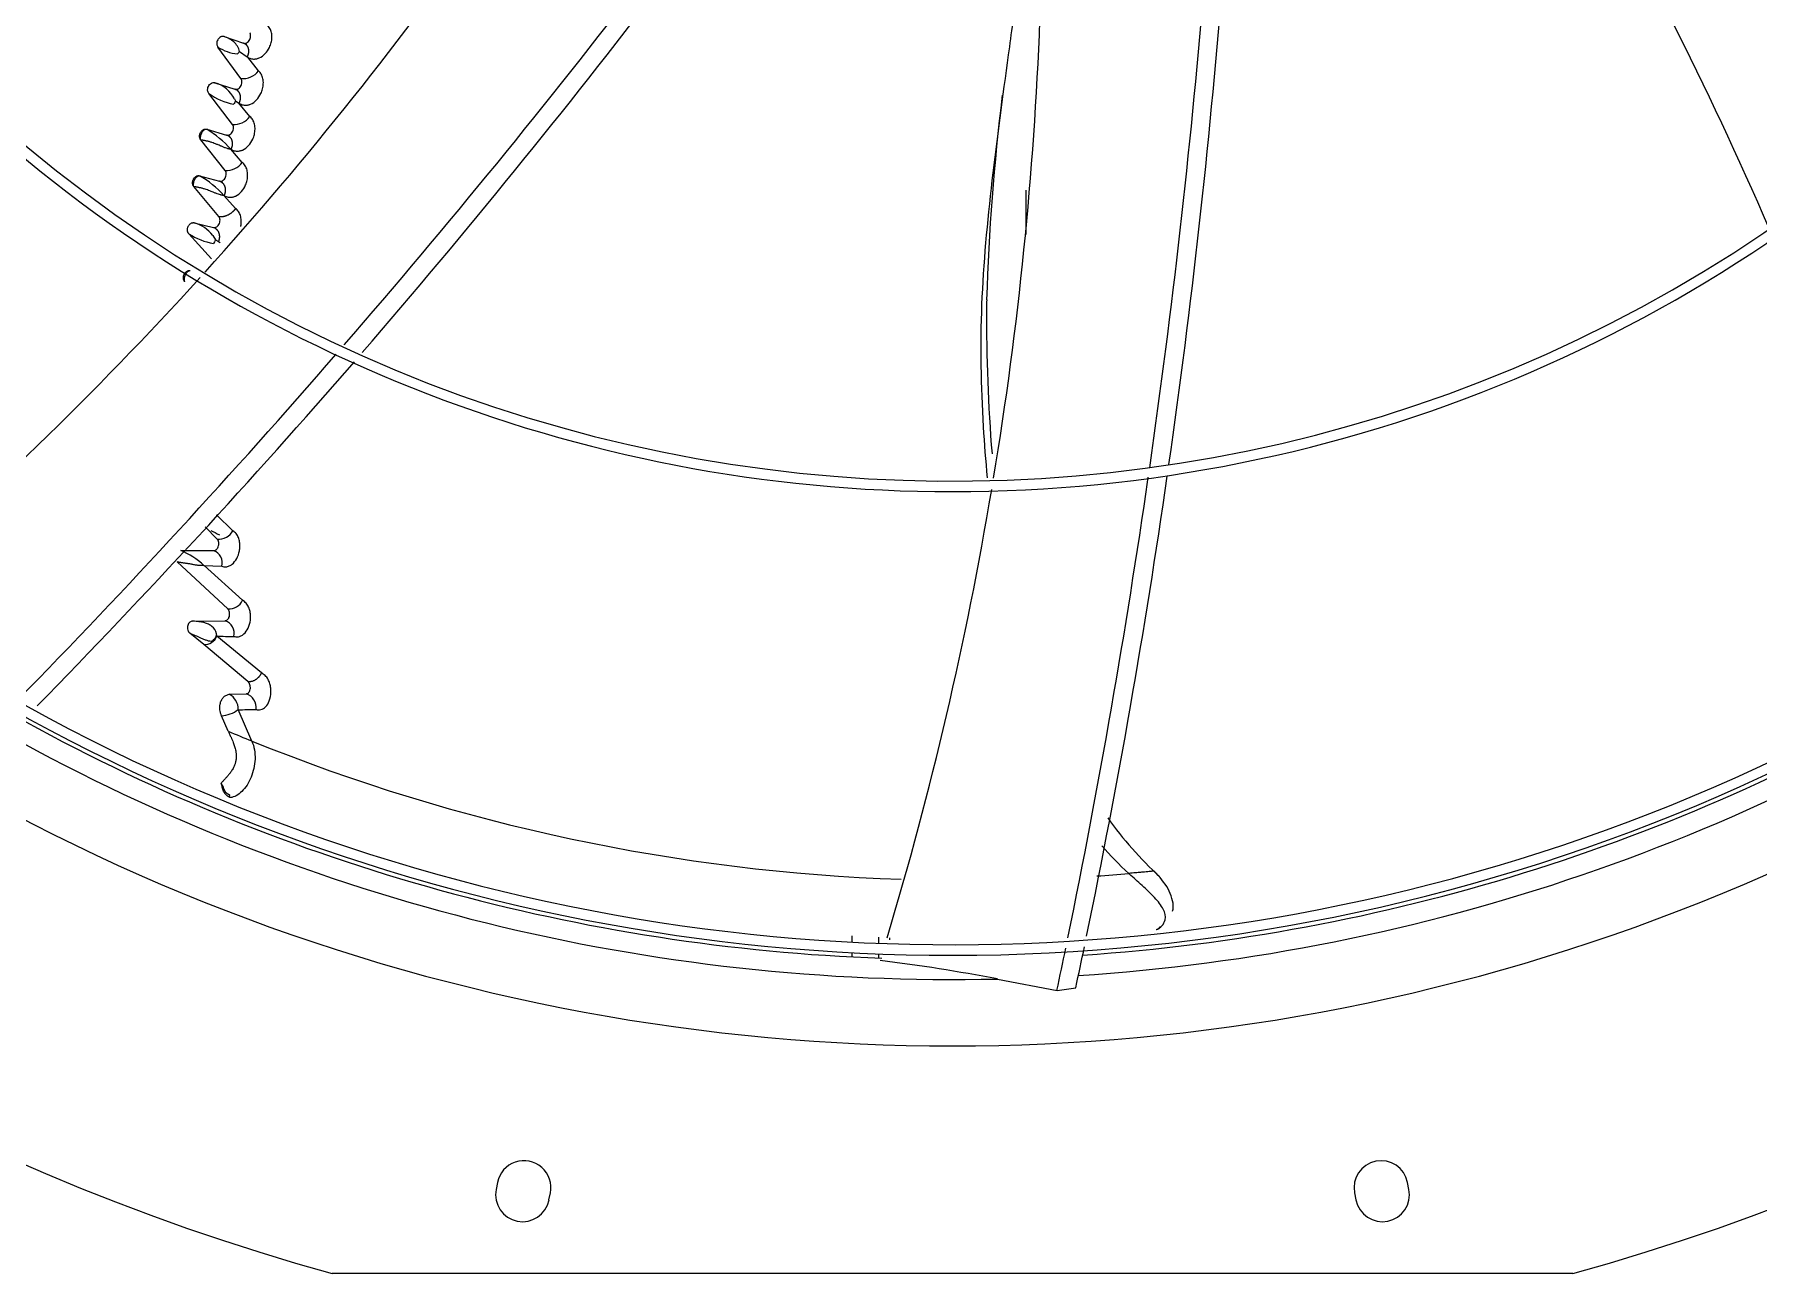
# Model space of a CAD drawing. Header units: millimetres. Extents: x 113490 to 142599, y -20467 to 115.
# Drawn here: x 123932.5 to 124341.5, y -10820.5 to -10526.5 of the extents above; entities that cross this region are included whole.
import ezdxf

# ---------------------------------------------------------------- set-up
doc = ezdxf.new("R2010")
doc.units = ezdxf.units.MM
doc.layers.add('DV3_0', color=7, linetype='Continuous')

msp = doc.modelspace()

# ---------------------------------------------------------------- linework, layer by layer
at = {"layer": 'DV3_0', "color": 7, "linetype": 'Continuous', "lineweight": 15}
for p, q in [((123977.48, -10527.03), (123982.01, -10528.59)), ((123981.43, -10537), (123975.95, -10529.5)), ((123981.09, -10530.57), (123982.93, -10531.84)), ((123985.61, -10535.15), (123983.03, -10531.92)), ((123975.27, -10537.99), (123979.98, -10539.5)), ((123979.43, -10547.86), (123973.79, -10540.5)), ((123979.8, -10542.89), (123979.7, -10543.06)), ((123979.95, -10542.63), (123979.8, -10542.89)), ((123979.89, -10541.83), (123980.12, -10542.27)), ((123980.12, -10542.27), (123979.95, -10542.63)), ((123980.12, -10542.27), (123980.93, -10542.82)), ((123983.56, -10545.97), (123980.93, -10542.82)), ((123980.93, -10542.82), (123980.98, -10542.84)), ((123977.68, -10558.78), (123971.9, -10551.54)), ((123973.31, -10549), (123978.04, -10550.4)), ((123981.75, -10556.86), (123979.06, -10553.76)), ((123979.06, -10553.76), (123979.11, -10553.77)), ((123971.61, -10560.05), (123976.35, -10561.34)), ((123976.19, -10569.75), (123970.25, -10562.62)), ((123980.18, -10567.82), (123977.4, -10564.71)), ((123977.4, -10564.71), (123977.48, -10564.74)), ((123970.37, -10571.2), (123974.9, -10572.34)), ((123974.46, -10579.78), (123969.07, -10573.81)), ((123974.74, -10574.22), (123975.43, -10575.26)), ((123975.19, -10575.7), (123974.92, -10576.11)), ((123975.43, -10575.26), (123975.19, -10575.7)), ((123975.43, -10575.26), (123976.13, -10575.67)), ((123979.52, -10644.25), (123975.65, -10640.49)), ((123975.8, -10646.25), (123972.94, -10643.35)), ((123967.15, -10648.92), (123974.98, -10648.99)), ((123978.3, -10662.81), (123966.31, -10651.68)), ((123972.66, -10652.51), (123976.91, -10652.7)), ((123981.8, -10660.77), (123972.67, -10652.51)), ((123969.92, -10665.7), (123977.66, -10665.62)), ((123972.6, -10671.25), (123969.29, -10668.54)), ((123975.73, -10669.27), (123975.69, -10669.05)), ((123986.27, -10677.98), (123975.73, -10669.27)), ((123983.08, -10680.06), (123972.6, -10671.25)), ((123978.63, -10683.06), (123982.69, -10682.96)), ((123984, -10694.15), (123980.77, -10686.71)), ((123978.43, -10691.82), (123976.82, -10688.14)), ((123976.74, -10704.19), (123976.75, -10704.17)), ((124126.43, -10741.87), (124126.43, -10740.36)), ((124126.43, -10745.37), (124126.43, -10744.37)), ((124160.89, -10750.62), (124175.03, -10753.31)), ((124175.03, -10753.31), (124179.49, -10752.68)), ((124042.29, -10798.88), (124041.96, -10800.55)), ((124054.51, -10803.04), (124054.84, -10801.38)), ((124245.63, -10801.38), (124245.96, -10803.04)), ((124258.52, -10800.55), (124258.19, -10798.88)), ((124297.41, -10820.49), (124003.06, -10820.49))]:
    msp.add_line(p, q, dxfattribs=at)
at = {"layer": 'DV3_0', "color": 7, "linetype": 'Continuous', "lineweight": 20}
for p, q in [((124167.74, -10573.97), (124167.74, -10563.44)), ((124132.74, -10742.15), (124132.74, -10740.7)), ((124135.36, -10741.36), (124135.36, -10740.84)), ((124132.74, -10745.66), (124132.74, -10744.65))]:
    msp.add_line(p, q, dxfattribs=at)
at = {"layer": 'DV3_0', "color": 7, "linetype": 'Continuous', "lineweight": 15}
for centre, radius, start, end in [((124150.24, -10288.99), 551.5, 195.4775, 254.5225), ((124150.24, -10288.99), 551.5, 285.4775, 344.5225), ((122625.86, -11348.24), 1921.39, 24.56568, 27.16861), ((123543.06, -10918.01), 872.25, 23.32871, 30.53654), ((123325.84, -9998), 872.24, 317.88958, 325.02361), ((122553.45, -9342.41), 1921.39, 319.10975, 322.45989), ((122617.55, -9398.09), 1840.9, 319.15831, 322.66086), ((122379.2, -10368.15), 1840.9, 351.86875, 355.41631), ((122295.17, -10355.96), 1921.39, 351.8208, 355.20802), ((123299.37, -10489.89), 872.25, 350.63739, 357.81353), ((124150.24, -10288.99), 343.5, 225.9212, 315.6512), ((123981.65, -10520.76), 10.44, 236.8811, 264.046), ((123976.8, -10527.21), 5.45, 313.7925, 317.47), ((123976.15, -10526.64), 6.31, 317.6452, 321.5525), ((123982.04, -10529.27), 0.78, 12.7225, 57.3488), ((123985.38, -10529.14), 3.64, 227.7428, 229.7409), ((123981.81, -10532.2), 4.81, 265.5115, 322.2315), ((124150.24, -10288.99), 346, 270, 315.3179), ((124150.24, -10288.99), 346, 226.461, 270), ((123973.15, -10545.26), 7.57, 26.9834, 73.7291), ((123979.95, -10540.24), 0.866, 16.0058, 57.6668), ((123982.7, -10528.02), 15.34, 234.4922, 258.7126), ((124686.82, -10605.52), 528.72, 172.9859, 178.2608), ((123979.77, -10543.15), 4.73, 265.8403, 323.2857), ((123960.37, -10570.51), 25.09, 41.8667, 58.9698), ((123977.96, -10551.18), 0.921, 18.0658, 57.5274), ((123958.61, -10582.13), 25.63, 42.8328, 59.5066), ((123978.02, -10554.21), 4.58, 265.7991, 324.5702), ((123976.23, -10562.15), 0.965, 19.7105, 57.2219), ((123968.03, -10579.26), 8.39, 36.859, 73.8365), ((123977.64, -10560.64), 15.71, 236.9569, 260.0262), ((123979.74, -10570.98), 5.92, 232.3975, 237.1972), ((123325.84, -9998), 872.24, 310.48949, 317.77416), ((124549.21, -10593.96), 390.91, 179.6523, 184.707), ((122553.45, -9342.41), 1921.39, 315.69478, 319.02272), ((122617.55, -9398.09), 1840.9, 315.6132, 319.0689), ((124150.24, -10288.99), 453.5, 225.9915, 315.56), ((124150.24, -10288.99), 456, 270, 315.5611), ((124150.24, -10288.99), 456, 226.2335, 270), ((122295.17, -10355.96), 1921.39, 348.44556, 351.75301), ((122379.2, -10368.15), 1840.9, 348.33271, 351.78205), ((124150.24, -10288.99), 477.5, 226.9802, 313.0198), ((123299.37, -10489.89), 872.25, 343.27776, 350.45664), ((124156.66, -10272.41), 414.13, 243.8682, 244.1867), ((123976.16, -10642.46), 3.81, 264.7001, 331.9048), ((123959.22, -10667.13), 19.86, 47.4041, 66.4859), ((123973.97, -10651.87), 3.05, 344.1564, 70.634), ((123978.59, -10659.27), 3.55, 265.4096, 335.1519), ((123976.62, -10668.65), 3.21, 347.6517, 71.1439), ((123972.77, -10668.05), 3.2, 266.8406, 337.4758), ((123974.28, -10668.51), 1.92, 273.3073, 284.0677), ((123972.31, -10667.63), 3.66, 311.5503, 337.1639), ((123972.83, -10669.23), 2.86, 3.4886, 9.9712), ((123980.17, -10509.93), 159.41, 268.4037, 269.8503), ((123976.91, -10686.52), 3.86, 357.1818, 63.5888), ((123981.62, -10686.21), 3.43, 352.2982, 71.7881), ((124150.24, -10288.99), 457, 273.8842, 300.6079), ((123976.56, -10681.25), 6.9, 272.155, 307.597), ((123976.48, -10681.02), 7.13, 272.7525, 306.9995), ((123981.04, -10514.05), 172.67, 269.9107, 271.3205), ((124150.24, -10288.99), 457, 241.2404, 267.8944), ((124124.86, -10349.07), 372.72, 246.8673, 247.7953), ((124257.99, -10662.14), 86.91, 215.3254, 227.5701), ((124238.72, -10675.22), 68.66, 227.1697, 227.3633), ((124198.71, -10739.12), 0.228, 113.42, 121.4287), ((124197.19, -10735.54), 3.66, 293.0102, 343.8905), ((124198.57, -10737.9), 1.01, 272.8523, 351.7231), ((122295.17, -10355.96), 1921.39, 348.06491, 348.36936), ((122379.2, -10368.15), 1840.9, 347.94302, 348.25074), ((124083.52, -11150.64), 407.44, 79.0531, 83.0099), ((124048.57, -10800.13), 6.4, 348.75, 168.75), ((124251.91, -10800.13), 6.4, 11.25, 191.25), ((124048.24, -10801.79), 6.4, 168.75, 348.75), ((124252.24, -10801.79), 6.4, 191.25, 11.25)]:
    msp.add_arc(centre, radius, start, end, dxfattribs=at)
at = {"layer": 'DV3_0', "color": 7, "linetype": 'Continuous', "lineweight": 20}
for centre, radius, start, end in [((124478.44, -10596.05), 320.16, 178.8238, 179.2018), ((124150.24, -10288.99), 461.75, 273.7025, 304.0494), ((124150.24, -10288.99), 461.75, 240.9755, 271.3224), ((124153.53, -10276.24), 450.99, 247.92, 268.0313), ((124153.53, -10276.24), 450.99, 273.9356, 274.8998)]:
    msp.add_arc(centre, radius, start, end, dxfattribs=at)
at = {"layer": 'DV3_0', "color": 7, "linetype": 'Continuous', "lineweight": 15}
for points, knots in [([(123977.48, -10527.03), (123977.23, -10526.94), (123976.92, -10526.97), (123976.35, -10527.25), (123976.09, -10527.51), (123975.84, -10527.98), (123975.77, -10528.15), (123975.7, -10528.47), (123975.69, -10528.62), (123975.71, -10529.05), (123975.79, -10529.28), (123975.95, -10529.5)], [0, 0, 0, 0, 0.25, 0.25, 0.5, 0.5, 0.625, 0.625, 0.75, 0.75, 1, 1, 1, 1]), ([(123981.09, -10530.57), (123981.02, -10530.11), (123980.84, -10529.68), (123980.36, -10528.93), (123980.06, -10528.6), (123979.08, -10527.73), (123978.3, -10527.3), (123977.48, -10527.03)], [0, 0, 0, 0, 0.25, 0.25, 0.5, 0.5, 1, 1, 1, 1]), ([(123982.01, -10528.59), (123982.07, -10528.6), (123982.2, -10528.64), (123982.47, -10528.64), (123982.83, -10528.52), (123983.23, -10528.2), (123983.55, -10527.75), (123983.72, -10527.24), (123983.75, -10526.78), (123983.69, -10526.46), (123983.6, -10526.24), (123983.54, -10526.15), (123983.51, -10526.1)], [0, 0, 0, 0, 0.061712, 0.124068, 0.257055, 0.398269, 0.543459, 0.683288, 0.800054, 0.90078, 0.950773, 1, 1, 1, 1]), ([(123983.03, -10531.92), (123983.18, -10532.01), (123983.48, -10532.18), (123983.96, -10532.31), (123984.4, -10532.36), (123984.8, -10532.34), (123985.16, -10532.28), (123985.47, -10532.19), (123986.19, -10531.92), (123987.24, -10531.17), (123988.16, -10529.8), (123988.65, -10528.47), (123988.82, -10527.26), (123988.72, -10526.09), (123988.35, -10525.03), (123987.9, -10524.53), (123987.67, -10524.27)], [0, 0, 0, 0, 0.048712, 0.093297, 0.133867, 0.170457, 0.203036, 0.231538, 0.255882, 0.403164, 0.540731, 0.633138, 0.726086, 0.818306, 0.909472, 1, 1, 1, 1]), ([(124164.49, -10523.71), (124164.15, -10526.27), (124163.81, -10528.81), (124162.12, -10541.36), (124160.74, -10551.3), (124158.46, -10571.05), (124157.54, -10580.86), (124156.77, -10600.33), (124156.94, -10609.98), (124157.77, -10623.63), (124158.08, -10627.66), (124158.46, -10631.69)], [0.0934532, 0.0934532, 0.0934532, 0.0934532, 0.125, 0.125, 0.25, 0.25, 0.375, 0.375, 0.5, 0.5, 0.5526716, 0.5526716, 0.5526716, 0.5526716]), ([(123982.93, -10531.84), (123982.95, -10531.8), (123983, -10531.71), (123983.06, -10531.58), (123983.11, -10531.45), (123983.16, -10531.32), (123983.2, -10531.19), (123983.24, -10531.05), (123983.26, -10530.92), (123983.28, -10530.79), (123983.3, -10530.65), (123983.3, -10530.52), (123983.3, -10530.39), (123983.3, -10530.26), (123983.28, -10530.14), (123983.26, -10530.01), (123983.24, -10529.89), (123983.2, -10529.77), (123983.16, -10529.66), (123983.12, -10529.55), (123983.06, -10529.44), (123983, -10529.34), (123982.94, -10529.25), (123982.87, -10529.15), (123982.79, -10529.07), (123982.71, -10528.99), (123982.63, -10528.91), (123982.53, -10528.84), (123982.44, -10528.78), (123982.34, -10528.72), (123982.23, -10528.67), (123982.12, -10528.62), (123982.05, -10528.6), (123982.01, -10528.59)], [0, 0, 0, 0, 0.030721, 0.061407, 0.092102, 0.122841, 0.153652, 0.184559, 0.215579, 0.246725, 0.278006, 0.309429, 0.340997, 0.372715, 0.404583, 0.436606, 0.468785, 0.501126, 0.533632, 0.566299, 0.59912, 0.632082, 0.665173, 0.698377, 0.731679, 0.765062, 0.798512, 0.832013, 0.865554, 0.899127, 0.932725, 0.966348, 1, 1, 1, 1]), ([(123980.98, -10542.84), (123981.14, -10542.93), (123981.45, -10543.11), (123981.93, -10543.26), (123982.37, -10543.31), (123982.77, -10543.3), (123983.13, -10543.24), (123983.43, -10543.16), (123984.14, -10542.9), (123985.19, -10542.16), (123986.12, -10540.77), (123986.61, -10539.43), (123986.79, -10538.2), (123986.69, -10537.01), (123986.32, -10535.92), (123985.85, -10535.4), (123985.61, -10535.15)], [0, 0, 0, 0, 0.049725, 0.09487, 0.135552, 0.171819, 0.203628, 0.230893, 0.253518, 0.400765, 0.538713, 0.630437, 0.723371, 0.816167, 0.908233, 1, 1, 1, 1]), ([(123973.79, -10540.5), (123973.73, -10540.4), (123973.6, -10540.2), (123973.52, -10539.81), (123973.53, -10539.36), (123973.68, -10538.86), (123973.99, -10538.4), (123974.4, -10538.07), (123974.78, -10537.95), (123975.07, -10537.94), (123975.2, -10537.98), (123975.27, -10537.99)], [0, 0, 0, 0, 0.103624, 0.201896, 0.31398, 0.451787, 0.59527, 0.73673, 0.874824, 0.938298, 1, 1, 1, 1]), ([(123979.98, -10539.5), (123980.04, -10539.52), (123980.17, -10539.55), (123980.44, -10539.54), (123980.8, -10539.41), (123981.19, -10539.09), (123981.49, -10538.63), (123981.65, -10538.12), (123981.67, -10537.66), (123981.61, -10537.34), (123981.52, -10537.13), (123981.46, -10537.04), (123981.43, -10537)], [0, 0, 0, 0, 0.062127, 0.125087, 0.257837, 0.399205, 0.545067, 0.685923, 0.803386, 0.90406, 0.952122, 1, 1, 1, 1]), ([(123980.98, -10542.84), (123981, -10542.79), (123981.05, -10542.71), (123981.11, -10542.57), (123981.16, -10542.44), (123981.21, -10542.3), (123981.25, -10542.17), (123981.28, -10542.03), (123981.31, -10541.89), (123981.33, -10541.76), (123981.34, -10541.62), (123981.34, -10541.48), (123981.34, -10541.35), (123981.33, -10541.22), (123981.31, -10541.09), (123981.29, -10540.96), (123981.26, -10540.84), (123981.23, -10540.72), (123981.18, -10540.6), (123981.13, -10540.49), (123981.08, -10540.38), (123981.01, -10540.28), (123980.95, -10540.18), (123980.87, -10540.08), (123980.79, -10539.99), (123980.71, -10539.91), (123980.62, -10539.83), (123980.52, -10539.76), (123980.42, -10539.7), (123980.32, -10539.64), (123980.21, -10539.58), (123980.1, -10539.54), (123980.02, -10539.51), (123979.98, -10539.5)], [0, 0, 0, 0, 0.030662, 0.061288, 0.091921, 0.122598, 0.15335, 0.184199, 0.215166, 0.246262, 0.2775, 0.308884, 0.340421, 0.372114, 0.403966, 0.435979, 0.468156, 0.500504, 0.533023, 0.565711, 0.598557, 0.631551, 0.664678, 0.697923, 0.73127, 0.764701, 0.7982, 0.831754, 0.865349, 0.898975, 0.932627, 0.966301, 1, 1, 1, 1]), ([(123978.04, -10550.4), (123978.1, -10550.41), (123978.23, -10550.44), (123978.5, -10550.42), (123978.85, -10550.29), (123979.23, -10549.96), (123979.52, -10549.49), (123979.67, -10548.98), (123979.68, -10548.52), (123979.61, -10548.21), (123979.52, -10548), (123979.46, -10547.91), (123979.43, -10547.86)], [0, 0, 0, 0, 0.061858, 0.124527, 0.256747, 0.397935, 0.544068, 0.685407, 0.802956, 0.903358, 0.951888, 1, 1, 1, 1]), ([(123979.11, -10553.77), (123979.26, -10553.86), (123979.56, -10554.03), (123980.03, -10554.17), (123980.47, -10554.22), (123980.87, -10554.21), (123981.23, -10554.14), (123981.54, -10554.05), (123982.26, -10553.77), (123983.3, -10553), (123984.2, -10551.59), (123984.66, -10550.23), (123984.82, -10549.01), (123984.7, -10547.82), (123984.29, -10546.73), (123983.81, -10546.23), (123983.56, -10545.97)], [0, 0, 0, 0, 0.047949, 0.091845, 0.131809, 0.167905, 0.2001, 0.228322, 0.252481, 0.399943, 0.539027, 0.629782, 0.722249, 0.81505, 0.907464, 1, 1, 1, 1]), ([(123971.9, -10551.54), (123971.88, -10551.52), (123971.84, -10551.48), (123971.8, -10551.4), (123971.76, -10551.33), (123971.71, -10551.22), (123971.66, -10551.08), (123971.62, -10550.89), (123971.6, -10550.68), (123971.62, -10550.35), (123971.72, -10550.01), (123971.89, -10549.69), (123972.05, -10549.46), (123972.24, -10549.27), (123972.45, -10549.12), (123972.67, -10549.02), (123972.87, -10548.97), (123973.04, -10548.96), (123973.18, -10548.97), (123973.27, -10548.99), (123973.31, -10549)], [0, 0, 0, 0, 0.023997, 0.048085, 0.072391, 0.09704, 0.146565, 0.196478, 0.252296, 0.308899, 0.447394, 0.518709, 0.590696, 0.663416, 0.735191, 0.803703, 0.87187, 0.915381, 0.957876, 1, 1, 1, 1]), ([(123971.9, -10551.54), (123971.82, -10551.36), (123971.8, -10551.08), (123971.88, -10550.48), (123971.99, -10550.14), (123972.29, -10549.56), (123972.49, -10549.31), (123972.91, -10549), (123973.13, -10548.95), (123973.31, -10549)], [0, 0, 0, 0, 0.25, 0.25, 0.5, 0.5, 0.75, 0.75, 1, 1, 1, 1]), ([(123979.06, -10553.76), (123979.01, -10553.75), (123978.91, -10553.74), (123978.75, -10553.72), (123978.58, -10553.69), (123978.41, -10553.65), (123978.13, -10553.58), (123977.7, -10553.43), (123977.11, -10553.2), (123976.53, -10552.95), (123976.06, -10552.75), (123975.61, -10552.56), (123975.12, -10552.37), (123974.62, -10552.18), (123974.21, -10552.05), (123973.87, -10551.95), (123973.55, -10551.87), (123973.23, -10551.8), (123972.93, -10551.74), (123972.65, -10551.68), (123972.38, -10551.63), (123972.12, -10551.59), (123971.97, -10551.56), (123971.9, -10551.54)], [0, 0, 0, 0, 0.022349, 0.045451, 0.069335, 0.09403, 0.119558, 0.190912, 0.284349, 0.376471, 0.44345, 0.485057, 0.569523, 0.642907, 0.687857, 0.73071, 0.77175, 0.811297, 0.849706, 0.887364, 0.924682, 0.962083, 1, 1, 1, 1]), ([(123979.11, -10553.77), (123979.13, -10553.73), (123979.17, -10553.64), (123979.23, -10553.51), (123979.28, -10553.37), (123979.33, -10553.23), (123979.36, -10553.09), (123979.39, -10552.95), (123979.42, -10552.82), (123979.43, -10552.68), (123979.44, -10552.54), (123979.45, -10552.4), (123979.44, -10552.27), (123979.43, -10552.14), (123979.41, -10552.01), (123979.39, -10551.88), (123979.35, -10551.75), (123979.31, -10551.63), (123979.27, -10551.51), (123979.22, -10551.4), (123979.16, -10551.29), (123979.09, -10551.19), (123979.02, -10551.08), (123978.95, -10550.99), (123978.87, -10550.9), (123978.78, -10550.81), (123978.69, -10550.74), (123978.59, -10550.66), (123978.49, -10550.6), (123978.38, -10550.54), (123978.27, -10550.48), (123978.16, -10550.44), (123978.08, -10550.41), (123978.04, -10550.4)], [0, 0, 0, 0, 0.030541, 0.061049, 0.09157, 0.12214, 0.152791, 0.183548, 0.214428, 0.245447, 0.276615, 0.307941, 0.339429, 0.371083, 0.402906, 0.434903, 0.467075, 0.499427, 0.531962, 0.564675, 0.597556, 0.630594, 0.663775, 0.697081, 0.730497, 0.764005, 0.797589, 0.831233, 0.864925, 0.898652, 0.932409, 0.966192, 1, 1, 1, 1]), ([(123970.25, -10562.62), (123970.23, -10562.6), (123970.2, -10562.55), (123970.15, -10562.48), (123970.11, -10562.41), (123970.06, -10562.3), (123970, -10562.16), (123969.96, -10561.97), (123969.94, -10561.77), (123969.95, -10561.44), (123970.04, -10561.1), (123970.2, -10560.77), (123970.36, -10560.54), (123970.55, -10560.35), (123970.76, -10560.19), (123970.97, -10560.08), (123971.17, -10560.03), (123971.34, -10560.01), (123971.48, -10560.02), (123971.57, -10560.04), (123971.61, -10560.05)], [0, 0, 0, 0, 0.023889, 0.047877, 0.07209, 0.09665, 0.14604, 0.195842, 0.251676, 0.3083, 0.447362, 0.518962, 0.591199, 0.664024, 0.735849, 0.804261, 0.872291, 0.915659, 0.958013, 1, 1, 1, 1]), ([(123970.25, -10562.62), (123970.17, -10562.44), (123970.15, -10562.17), (123970.22, -10561.56), (123970.32, -10561.23), (123970.62, -10560.64), (123970.81, -10560.38), (123971.22, -10560.07), (123971.43, -10560), (123971.61, -10560.05)], [0, 0, 0, 0, 0.25, 0.25, 0.5, 0.5, 0.75, 0.75, 1, 1, 1, 1]), ([(123976.35, -10561.34), (123976.41, -10561.35), (123976.54, -10561.38), (123976.81, -10561.36), (123977.15, -10561.22), (123977.53, -10560.87), (123977.81, -10560.4), (123977.95, -10559.89), (123977.95, -10559.43), (123977.87, -10559.12), (123977.77, -10558.91), (123977.71, -10558.82), (123977.68, -10558.78)], [0, 0, 0, 0, 0.061627, 0.124066, 0.255996, 0.397291, 0.543969, 0.685918, 0.803556, 0.903737, 0.952044, 1, 1, 1, 1]), ([(123977.48, -10564.74), (123977.63, -10564.82), (123977.92, -10564.98), (123978.38, -10565.11), (123978.81, -10565.16), (123979.21, -10565.14), (123979.57, -10565.07), (123979.89, -10564.98), (123980.61, -10564.68), (123981.64, -10563.88), (123982.51, -10562.45), (123982.94, -10561.09), (123983.07, -10559.87), (123982.93, -10558.69), (123982.51, -10557.61), (123982, -10557.11), (123981.75, -10556.86)], [0, 0, 0, 0, 0.046642, 0.089607, 0.12902, 0.164956, 0.19739, 0.226259, 0.251477, 0.399281, 0.53953, 0.629234, 0.721185, 0.813961, 0.906708, 1, 1, 1, 1]), ([(123977.4, -10564.71), (123977.35, -10564.71), (123977.25, -10564.7), (123977.09, -10564.68), (123976.93, -10564.65), (123976.76, -10564.62), (123976.48, -10564.55), (123976.05, -10564.42), (123975.47, -10564.2), (123974.89, -10563.97), (123974.42, -10563.78), (123973.97, -10563.59), (123973.49, -10563.41), (123972.99, -10563.24), (123972.57, -10563.11), (123972.24, -10563.02), (123971.91, -10562.94), (123971.59, -10562.87), (123971.29, -10562.81), (123971.01, -10562.76), (123970.73, -10562.71), (123970.48, -10562.66), (123970.33, -10562.63), (123970.25, -10562.62)], [0, 0, 0, 0, 0.022138, 0.045009, 0.068643, 0.093067, 0.118304, 0.188943, 0.281085, 0.373632, 0.440308, 0.480842, 0.565479, 0.639048, 0.684263, 0.727434, 0.768841, 0.808803, 0.847669, 0.885817, 0.923645, 0.961567, 1, 1, 1, 1]), ([(123977.48, -10564.74), (123977.5, -10564.69), (123977.54, -10564.6), (123977.6, -10564.47), (123977.65, -10564.33), (123977.69, -10564.19), (123977.72, -10564.05), (123977.75, -10563.91), (123977.77, -10563.77), (123977.79, -10563.63), (123977.79, -10563.5), (123977.79, -10563.36), (123977.79, -10563.22), (123977.77, -10563.09), (123977.75, -10562.96), (123977.72, -10562.83), (123977.69, -10562.71), (123977.65, -10562.58), (123977.6, -10562.47), (123977.55, -10562.35), (123977.49, -10562.24), (123977.42, -10562.14), (123977.35, -10562.04), (123977.27, -10561.94), (123977.19, -10561.85), (123977.1, -10561.76), (123977, -10561.68), (123976.91, -10561.61), (123976.8, -10561.54), (123976.7, -10561.48), (123976.58, -10561.43), (123976.47, -10561.38), (123976.39, -10561.35), (123976.35, -10561.34)], [0, 0, 0, 0, 0.030435, 0.060841, 0.091264, 0.121741, 0.152303, 0.182977, 0.213782, 0.244732, 0.27584, 0.307114, 0.338559, 0.37018, 0.40198, 0.433962, 0.466131, 0.498489, 0.53104, 0.563776, 0.59669, 0.629768, 0.662996, 0.696357, 0.729835, 0.763411, 0.797068, 0.830791, 0.864566, 0.898381, 0.932227, 0.9661, 1, 1, 1, 1]), ([(123980.18, -10567.82), (123980.15, -10567.87), (123980.08, -10567.96), (123979.97, -10568.09), (123979.86, -10568.22), (123979.76, -10568.33), (123979.65, -10568.44), (123979.55, -10568.54), (123979.45, -10568.63), (123979.35, -10568.72), (123979.26, -10568.8), (123979.17, -10568.87), (123979.08, -10568.93), (123979, -10568.99), (123978.93, -10569.04), (123978.86, -10569.08), (123978.79, -10569.12), (123978.74, -10569.16), (123978.68, -10569.19), (123978.64, -10569.22), (123978.6, -10569.24), (123978.56, -10569.26), (123978.54, -10569.27), (123978.52, -10569.28), (123978.5, -10569.29), (123978.41, -10569.34), (123978.24, -10569.43), (123977.99, -10569.53), (123977.75, -10569.62), (123977.52, -10569.69), (123977.3, -10569.74), (123977.09, -10569.77), (123976.89, -10569.79), (123976.7, -10569.79), (123976.52, -10569.79), (123976.35, -10569.77), (123976.24, -10569.75), (123976.19, -10569.75)], [0, 0, 0, 0, 0.035262, 0.068967, 0.101155, 0.131854, 0.161087, 0.188869, 0.21521, 0.240119, 0.263599, 0.285654, 0.306284, 0.325489, 0.343267, 0.359617, 0.374536, 0.388021, 0.400067, 0.410673, 0.419833, 0.427546, 0.433807, 0.438615, 0.441967, 0.443862, 0.50247, 0.559291, 0.614408, 0.66788, 0.719754, 0.770071, 0.818875, 0.866215, 0.912143, 0.956718, 1, 1, 1, 1]), ([(123981.39, -10572.11), (123981.42, -10571.98), (123981.51, -10571.47), (123981.55, -10570.57), (123981.35, -10569.48), (123980.92, -10568.49), (123980.43, -10568.04), (123980.18, -10567.82)], [0.6022969, 0.6022969, 0.6022969, 0.6022969, 0.635456, 0.7251168, 0.8159648, 0.9074058, 1, 1, 1, 1]), ([(123969.07, -10573.81), (123969.05, -10573.78), (123969.01, -10573.74), (123968.95, -10573.66), (123968.91, -10573.58), (123968.85, -10573.47), (123968.8, -10573.34), (123968.74, -10573.08), (123968.73, -10572.78), (123968.78, -10572.46), (123968.86, -10572.19), (123968.98, -10571.93), (123969.14, -10571.71), (123969.32, -10571.51), (123969.52, -10571.35), (123969.74, -10571.24), (123969.93, -10571.19), (123970.1, -10571.17), (123970.24, -10571.17), (123970.32, -10571.19), (123970.37, -10571.2)], [0, 0, 0, 0, 0.028007, 0.055032, 0.081193, 0.106619, 0.153365, 0.20124, 0.314031, 0.380881, 0.453942, 0.525375, 0.597439, 0.669138, 0.739919, 0.808326, 0.876169, 0.918445, 0.959511, 1, 1, 1, 1]), ([(123974.9, -10572.34), (123974.97, -10572.35), (123975.09, -10572.37), (123975.36, -10572.34), (123975.71, -10572.19), (123976.08, -10571.84), (123976.35, -10571.37), (123976.47, -10570.85), (123976.47, -10570.39), (123976.38, -10570.08), (123976.28, -10569.87), (123976.22, -10569.79), (123976.19, -10569.75)], [0, 0, 0, 0, 0.061406, 0.123605, 0.255267, 0.396706, 0.543947, 0.686506, 0.804218, 0.904136, 0.952269, 1, 1, 1, 1]), ([(123976.13, -10575.67), (123976.15, -10575.62), (123976.18, -10575.53), (123976.23, -10575.4), (123976.28, -10575.27), (123976.31, -10575.13), (123976.34, -10574.99), (123976.36, -10574.86), (123976.38, -10574.72), (123976.39, -10574.58), (123976.39, -10574.45), (123976.38, -10574.31), (123976.37, -10574.18), (123976.35, -10574.05), (123976.33, -10573.92), (123976.3, -10573.8), (123976.26, -10573.67), (123976.22, -10573.56), (123976.17, -10573.44), (123976.11, -10573.33), (123976.05, -10573.22), (123975.98, -10573.12), (123975.91, -10573.02), (123975.83, -10572.93), (123975.74, -10572.84), (123975.65, -10572.75), (123975.56, -10572.68), (123975.46, -10572.6), (123975.36, -10572.54), (123975.25, -10572.48), (123975.14, -10572.42), (123975.02, -10572.37), (123974.94, -10572.35), (123974.9, -10572.34)], [0, 0, 0, 0, 0.030187, 0.060371, 0.090594, 0.120893, 0.151298, 0.181832, 0.212515, 0.24336, 0.27438, 0.305582, 0.336971, 0.368552, 0.400328, 0.432301, 0.464474, 0.49685, 0.52943, 0.562209, 0.595176, 0.628319, 0.661623, 0.695073, 0.72865, 0.762337, 0.796117, 0.829975, 0.863895, 0.897866, 0.931877, 0.965922, 1, 1, 1, 1]), ([(123968.12, -10585.18), (123968.1, -10585.16), (123968.07, -10585.12), (123968.02, -10585.06), (123967.97, -10584.99), (123967.91, -10584.88), (123967.85, -10584.74), (123967.8, -10584.56), (123967.77, -10584.35), (123967.77, -10584.02), (123967.84, -10583.66), (123968, -10583.32), (123968.15, -10583.08), (123968.34, -10582.88), (123968.54, -10582.72), (123968.76, -10582.6), (123968.95, -10582.54), (123969.12, -10582.52), (123969.26, -10582.53), (123969.35, -10582.55), (123969.39, -10582.56)], [0, 0, 0, 0, 0.023717, 0.047529, 0.071567, 0.095958, 0.144865, 0.194255, 0.24993, 0.306447, 0.447124, 0.519636, 0.592736, 0.666021, 0.738106, 0.806218, 0.873827, 0.916713, 0.958547, 1, 1, 1, 1]), ([(123968.12, -10585.18), (123968.04, -10585.02), (123968.01, -10584.76), (123968.07, -10584.15), (123968.17, -10583.81), (123968.44, -10583.2), (123968.63, -10582.93), (123969.02, -10582.59), (123969.22, -10582.51), (123969.39, -10582.56)], [0, 0, 0, 0, 0.25, 0.25, 0.5, 0.5, 0.75, 0.75, 1, 1, 1, 1]), ([(123974.98, -10648.99), (123975.01, -10648.99), (123975.07, -10648.99), (123975.16, -10648.98), (123975.24, -10648.95), (123975.36, -10648.91), (123975.5, -10648.83), (123975.67, -10648.69), (123975.83, -10648.51), (123976.01, -10648.22), (123976.13, -10647.87), (123976.18, -10647.5), (123976.19, -10647.24), (123976.16, -10647.01), (123976.11, -10646.79), (123976.04, -10646.59), (123975.93, -10646.4), (123975.85, -10646.3), (123975.8, -10646.25)], [0, 0, 0, 0, 0.028865, 0.057593, 0.086401, 0.115506, 0.180051, 0.24602, 0.317149, 0.389669, 0.54238, 0.617783, 0.692725, 0.753316, 0.813034, 0.877032, 0.938756, 1, 1, 1, 1]), ([(123976.91, -10652.7), (123977.07, -10652.74), (123977.38, -10652.83), (123977.84, -10652.84), (123978.27, -10652.76), (123978.66, -10652.61), (123979.01, -10652.43), (123979.67, -10651.96), (123980.52, -10650.91), (123981.06, -10649.37), (123981.21, -10648.01), (123981.15, -10646.91), (123980.86, -10645.84), (123980.34, -10644.86), (123979.8, -10644.46), (123979.52, -10644.25)], [0, 0, 0, 0, 0.047977, 0.092913, 0.135078, 0.174462, 0.21082, 0.244022, 0.394681, 0.549502, 0.632018, 0.719836, 0.811103, 0.904292, 1, 1, 1, 1]), ([(123972.66, -10652.51), (123972.62, -10652.52), (123972.53, -10652.53), (123972.38, -10652.55), (123972.21, -10652.55), (123972.04, -10652.55), (123971.85, -10652.55), (123971.64, -10652.53), (123971.42, -10652.51), (123971.15, -10652.47), (123970.82, -10652.43), (123970.44, -10652.36), (123970.06, -10652.29), (123969.69, -10652.22), (123969.32, -10652.15), (123968.94, -10652.09), (123968.57, -10652.03), (123968.19, -10651.97), (123967.84, -10651.92), (123967.49, -10651.88), (123967.17, -10651.83), (123966.86, -10651.78), (123966.57, -10651.73), (123966.4, -10651.7), (123966.31, -10651.68)], [0, 0, 0, 0, 0.023147, 0.048122, 0.074981, 0.103775, 0.13455, 0.167345, 0.202197, 0.239143, 0.297616, 0.356815, 0.416747, 0.471644, 0.527021, 0.583085, 0.63987, 0.694718, 0.747914, 0.799756, 0.850555, 0.900636, 0.950333, 1, 1, 1, 1]), ([(123979.76, -10669.34), (123979.91, -10669.37), (123980.2, -10669.45), (123980.63, -10669.45), (123981.05, -10669.37), (123981.44, -10669.22), (123981.79, -10669.02), (123982.44, -10668.51), (123983.24, -10667.39), (123983.67, -10665.81), (123983.73, -10664.47), (123983.62, -10663.42), (123983.28, -10662.35), (123982.69, -10661.36), (123982.11, -10660.97), (123981.8, -10660.77)], [0, 0, 0, 0, 0.04381, 0.08609, 0.127028, 0.166816, 0.205447, 0.242833, 0.392665, 0.553217, 0.628415, 0.712622, 0.803628, 0.899436, 1, 1, 1, 1]), ([(123969.92, -10665.7), (123969.71, -10665.7), (123969.48, -10665.79), (123969.08, -10666.14), (123968.91, -10666.4), (123968.77, -10666.91), (123968.75, -10667.1), (123968.75, -10667.47), (123968.78, -10667.66), (123968.88, -10667.98), (123968.94, -10668.1), (123969.08, -10668.33), (123969.17, -10668.44), (123969.29, -10668.54)], [0, 0, 0, 0, 0.25, 0.25, 0.5, 0.5, 0.625, 0.625, 0.75, 0.75, 0.875, 0.875, 1, 1, 1, 1]), ([(123975.65, -10668.73), (123975.52, -10667.99), (123975.09, -10667.39), (123974.3, -10666.75), (123974.02, -10666.58), (123973.43, -10666.3), (123973.13, -10666.19), (123972.53, -10666.02), (123972.23, -10665.96), (123971.67, -10665.86), (123971.4, -10665.83), (123970.64, -10665.75), (123970.21, -10665.73), (123969.92, -10665.7)], [0, 0, 0, 0, 0.25, 0.25, 0.375, 0.375, 0.5, 0.5, 0.625, 0.625, 0.75, 0.75, 1, 1, 1, 1]), ([(123977.66, -10665.62), (123977.69, -10665.61), (123977.75, -10665.61), (123977.84, -10665.59), (123977.92, -10665.57), (123978.04, -10665.52), (123978.18, -10665.43), (123978.34, -10665.28), (123978.48, -10665.09), (123978.64, -10664.77), (123978.74, -10664.41), (123978.76, -10664.03), (123978.74, -10663.76), (123978.7, -10663.52), (123978.63, -10663.31), (123978.54, -10663.12), (123978.43, -10662.95), (123978.35, -10662.86), (123978.3, -10662.81)], [0, 0, 0, 0, 0.029616, 0.059226, 0.08909, 0.119465, 0.183347, 0.248712, 0.319828, 0.392571, 0.547826, 0.625223, 0.702226, 0.763016, 0.82292, 0.883392, 0.941921, 1, 1, 1, 1]), ([(123969.29, -10668.54), (123969.56, -10668.67), (123969.89, -10668.81), (123970.64, -10669.12), (123971.06, -10669.3), (123971.74, -10669.6), (123971.97, -10669.71), (123972.45, -10669.92), (123972.7, -10670.02), (123973.19, -10670.21), (123973.43, -10670.3), (123973.91, -10670.41), (123974.15, -10670.44), (123974.39, -10670.43)], [0, 0, 0, 0, 0.25, 0.25, 0.5, 0.5, 0.625, 0.625, 0.75, 0.75, 0.875, 0.875, 1, 1, 1, 1]), ([(123986.27, -10677.98), (123986.25, -10678.02), (123986.22, -10678.11), (123986.15, -10678.23), (123986.08, -10678.36), (123986.01, -10678.48), (123985.94, -10678.6), (123985.86, -10678.71), (123985.78, -10678.81), (123985.7, -10678.92), (123985.61, -10679.01), (123985.53, -10679.11), (123985.44, -10679.2), (123985.35, -10679.28), (123985.27, -10679.36), (123985.18, -10679.43), (123985.09, -10679.5), (123985.01, -10679.56), (123984.92, -10679.62), (123984.83, -10679.67), (123984.69, -10679.76), (123984.48, -10679.86), (123984.22, -10679.97), (123983.94, -10680.04), (123983.66, -10680.09), (123983.37, -10680.1), (123983.18, -10680.08), (123983.08, -10680.06)], [0, 0, 0, 0, 0.032912, 0.064981, 0.096285, 0.126892, 0.156857, 0.186228, 0.215044, 0.243338, 0.271135, 0.298459, 0.325328, 0.351757, 0.377759, 0.403345, 0.428524, 0.453304, 0.477693, 0.501697, 0.525318, 0.596178, 0.669736, 0.746463, 0.826774, 0.911102, 1, 1, 1, 1]), ([(123985.02, -10686.67), (123985.11, -10686.69), (123985.29, -10686.74), (123985.67, -10686.77), (123986.39, -10686.7), (123987.4, -10686.06), (123988.29, -10684.59), (123988.58, -10682.95), (123988.51, -10681.57), (123988.3, -10680.53), (123987.88, -10679.49), (123987.21, -10678.52), (123986.59, -10678.16), (123986.27, -10677.98)], [0, 0, 0, 0, 0.026817, 0.053618, 0.111712, 0.23804, 0.384925, 0.553802, 0.628786, 0.712612, 0.80339, 0.89919, 1, 1, 1, 1]), ([(123976.82, -10688.14), (123976.79, -10688.06), (123976.66, -10687.74), (123976.4, -10686.84), (123976.39, -10685.62), (123976.75, -10684.51), (123977.23, -10683.8), (123977.87, -10683.27), (123978.37, -10683.13), (123978.63, -10683.06)], [0, 0, 0, 0, 0.040312, 0.156894, 0.426143, 0.570564, 0.710966, 0.853069, 1, 1, 1, 1]), ([(123982.69, -10682.96), (123982.72, -10682.95), (123982.78, -10682.95), (123982.87, -10682.93), (123982.95, -10682.9), (123983.06, -10682.85), (123983.2, -10682.76), (123983.34, -10682.6), (123983.47, -10682.4), (123983.6, -10682.07), (123983.67, -10681.69), (123983.66, -10681.28), (123983.61, -10681), (123983.54, -10680.75), (123983.45, -10680.54), (123983.34, -10680.36), (123983.22, -10680.19), (123983.13, -10680.11), (123983.08, -10680.06)], [0, 0, 0, 0, 0.028889, 0.057627, 0.086479, 0.11571, 0.177534, 0.240964, 0.311146, 0.383316, 0.541481, 0.622894, 0.703916, 0.766967, 0.829357, 0.88782, 0.94427, 1, 1, 1, 1]), ([(123978.43, -10691.82), (123978.53, -10692.05), (123978.75, -10692.53), (123979.15, -10693.43), (123979.56, -10694.42), (123979.94, -10695.48), (123980.18, -10696.37), (123980.3, -10697.16), (123980.34, -10697.77), (123980.3, -10698.4), (123980.19, -10699.06), (123979.97, -10699.77), (123979.63, -10700.54), (123979.2, -10701.25), (123978.8, -10701.81), (123978.49, -10702.2), (123978.24, -10702.5), (123977.99, -10702.78), (123977.75, -10703.05), (123977.51, -10703.3), (123977.29, -10703.54), (123977.09, -10703.76), (123976.9, -10703.98), (123976.8, -10704.1), (123976.75, -10704.17)], [0, 0, 0, 0, 0.040083, 0.086012, 0.159758, 0.214033, 0.27101, 0.312119, 0.349588, 0.378327, 0.427679, 0.47581, 0.526674, 0.604064, 0.662938, 0.69739, 0.732612, 0.768589, 0.805305, 0.842753, 0.880931, 0.919848, 0.959525, 1, 1, 1, 1]), ([(123984, -10694.15), (123984.6, -10695.47), (123984.83, -10696.95), (123984.72, -10699.92), (123984.38, -10701.41), (123983.29, -10704.07), (123982.53, -10705.24), (123980.81, -10706.95), (123979.85, -10707.49), (123978.93, -10707.58)], [0, 0, 0, 0, 0.25, 0.25, 0.5, 0.5, 0.75, 0.75, 1, 1, 1, 1]), ([(123976.74, -10704.19), (123976.74, -10704.19), (123976.74, -10704.2), (123976.75, -10704.23), (123976.76, -10704.26), (123976.77, -10704.29), (123976.8, -10704.34), (123976.83, -10704.4), (123976.89, -10704.49), (123976.98, -10704.61), (123977.09, -10704.76), (123977.18, -10704.86), (123977.23, -10704.92)], [0, 0, 0, 0, 0.045211, 0.094001, 0.147086, 0.205077, 0.268519, 0.337915, 0.463969, 0.614861, 0.787551, 1, 1, 1, 1]), ([(123978.93, -10707.58), (123978.86, -10707.55), (123978.73, -10707.49), (123978.53, -10707.39), (123978.35, -10707.27), (123978.17, -10707.14), (123978, -10706.99), (123977.84, -10706.83), (123977.7, -10706.67), (123977.52, -10706.41), (123977.32, -10706.07), (123977.14, -10705.61), (123977.01, -10705.13), (123976.88, -10704.65), (123976.79, -10704.33), (123976.75, -10704.17)], [0, 0, 0, 0, 0.053269, 0.106492, 0.159506, 0.21227, 0.264868, 0.317343, 0.369492, 0.421041, 0.535657, 0.650611, 0.76611, 0.881911, 1, 1, 1, 1]), ([(123978.78, -10706.99), (123978.73, -10706.97), (123978.63, -10706.92), (123978.48, -10706.84), (123978.34, -10706.75), (123978.21, -10706.66), (123978.09, -10706.57), (123977.94, -10706.43), (123977.77, -10706.24), (123977.57, -10705.91), (123977.38, -10705.47), (123977.28, -10705.11), (123977.23, -10704.92)], [0, 0, 0, 0, 0.065734, 0.129186, 0.19042, 0.249586, 0.306916, 0.362726, 0.475472, 0.588217, 0.784674, 1, 1, 1, 1]), ([(123978.93, -10707.58), (123978.84, -10707.58), (123978.77, -10707.51), (123978.71, -10707.28), (123978.73, -10707.13), (123978.78, -10706.99)], [0, 0, 0, 0, 0.5, 0.5, 1, 1, 1, 1]), ([(124198.08, -10725.03), (124198.08, -10725.03), (124198.07, -10725.03), (124197.97, -10725.03), (124197.69, -10725.05), (124197.16, -10725.1), (124196.6, -10725.16), (124195.83, -10725.23), (124194.89, -10725.32), (124193.68, -10725.43), (124192.64, -10725.52), (124192.05, -10725.58)], [0.4353687, 0.4353687, 0.4353687, 0.4353687, 0.4372935, 0.4998211, 0.6248762, 0.6874038, 0.7499313, 0.8124589, 0.8749865, 0.937514, 1, 1, 1, 1]), ([(124200.71, -10736.55), (124200.87, -10735.78), (124200.69, -10734.94), (124199.77, -10733.16), (124199.04, -10732.23), (124197.29, -10730.35), (124196.27, -10729.39), (124194.21, -10727.52), (124193.16, -10726.6), (124192.22, -10725.73)], [0, 0, 0, 0, 0.25, 0.25, 0.5, 0.5, 0.75, 0.75, 1, 1, 1, 1]), ([(124202.45, -10734.56), (124202.53, -10734.22), (124202.72, -10733.34), (124202.38, -10731.48), (124201.18, -10728.39), (124199.41, -10726.44), (124198.02, -10724.97)], [0, 0, 0, 0, 0.107288, 0.324774, 0.551743, 1, 1, 1, 1])]:
    msp.add_open_spline(points, degree=3, knots=knots, dxfattribs=at)
msp.add_open_spline([(124185.67, -10718.99), (124187.64, -10721.27), (124189.76, -10723.47), (124192.05, -10725.58)], degree=3, dxfattribs=at)

doc.saveas('drawing.dxf')
